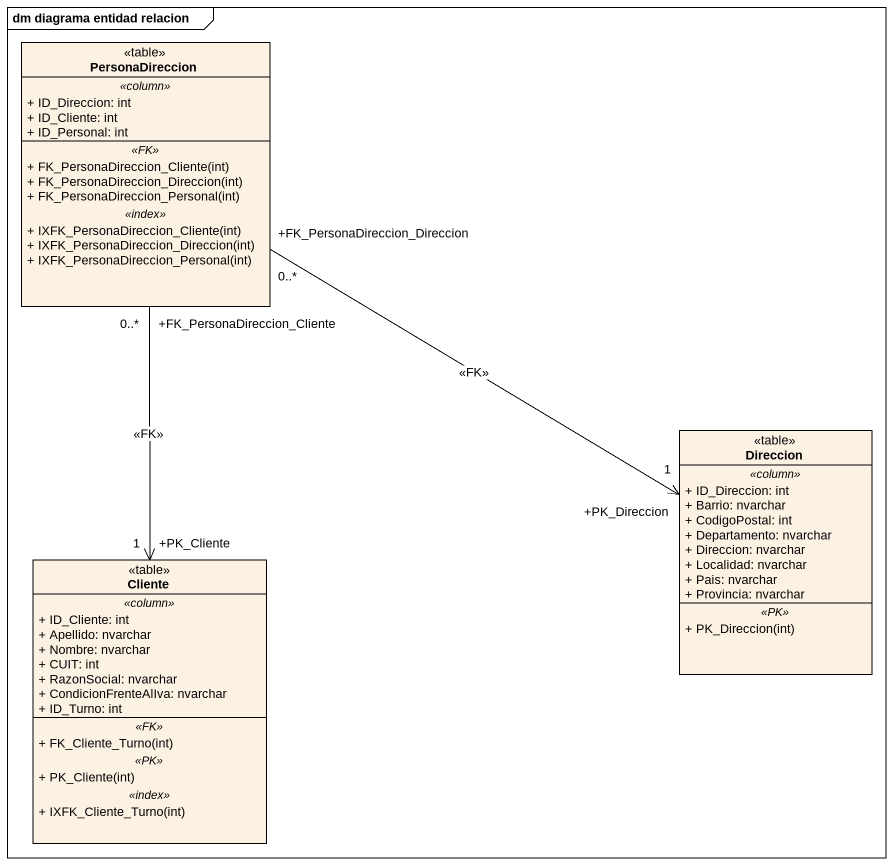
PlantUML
@startuml
mainframe dm diagrama entidad relacion
hide circle
hide empty members
skinparam classAttributeIconSize 0
class PersonaDireccion <<table>> {
  .. <<column>> ..
  + ID_Direccion: int
  + ID_Cliente: int
  + ID_Personal: int
  .. <<FK>> ..
  + FK_PersonaDireccion_Cliente(int)
  + FK_PersonaDireccion_Direccion(int)
  + FK_PersonaDireccion_Personal(int)
  .. <<index>> ..
  + IXFK_PersonaDireccion_Cliente(int)
  + IXFK_PersonaDireccion_Direccion(int)
  + IXFK_PersonaDireccion_Personal(int)
}
class Direccion <<table>> {
  .. <<column>> ..
  + ID_Direccion: int
  + Barrio: nvarchar
  + CodigoPostal: int
  + Departamento: nvarchar
  + Direccion: nvarchar
  + Localidad: nvarchar
  + Pais: nvarchar
  + Provincia: nvarchar
  .. <<PK>> ..
  + PK_Direccion(int)
}
class Cliente <<table>> {
  .. <<column>> ..
  + ID_Cliente: int
  + Apellido: nvarchar
  + Nombre: nvarchar
  + CUIT: int
  + RazonSocial: nvarchar
  + CondicionFrenteAlIva: nvarchar
  + ID_Turno: int
  .. <<FK>> ..
  + FK_Cliente_Turno(int)
  .. <<PK>> ..
  + PK_Cliente(int)
  .. <<index>> ..
  + IXFK_Cliente_Turno(int)
}
PersonaDireccion "+FK_PersonaDireccion_Direccion\n0..*" -right-> "+PK_Direccion\n1" Direccion : <<FK>>
PersonaDireccion "+FK_PersonaDireccion_Cliente\n0..*" --> "+PK_Cliente\n1" Cliente : <<FK>>
@enduml
